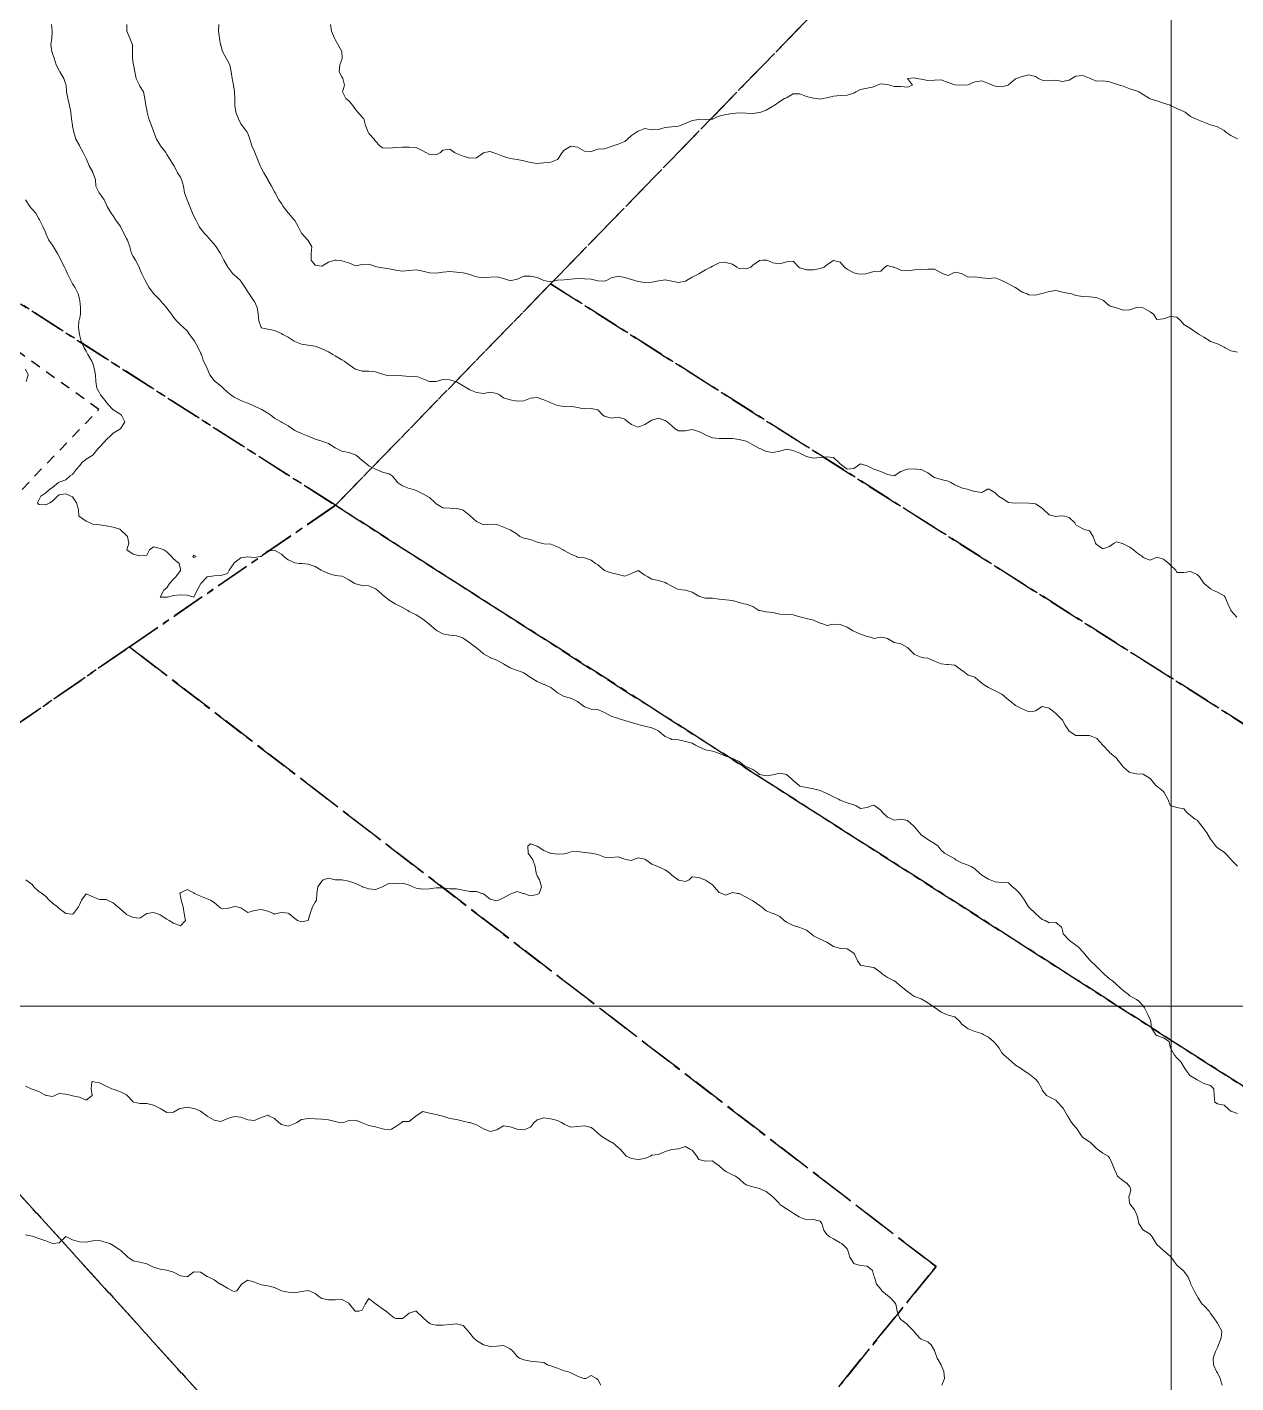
# Model space of a CAD drawing. Header units: centimetres. Extents: x 0 to 642158, y -847 to 649707.
# Drawn here: x 617281.9 to 617371.6, y 620159.4 to 620260.1 of the extents above; entities that cross this region are included whole.
import ezdxf

# ---------------------------------------------------------------- set-up
doc = ezdxf.new("R2010")
doc.units = ezdxf.units.CM
doc.header["$MEASUREMENT"] = 0
doc.linetypes.add('CENTERX2', pattern=[4, 2.5, -0.5, 0.5, -0.5])
doc.linetypes.add('JIS_02_0.7', pattern=[1.35, 0.75, -0.6])
for name, color, linetype, lineweight in [('MEV_grille', 254, 'Continuous', 9), ('WAL_parcellaire agricole', 7, 'JIS_02_0.7', 25), ('WAL_topographie 0.5', 253, 'Continuous', 20)]:
    doc.layers.add(name, color=color, linetype=linetype, lineweight=lineweight)
doc.layers.add('SPW_parcellaire cadastral', color=7, linetype='CENTERX2', lineweight=25, true_color=0xff0542)

# ---------------------------------------------------------------- blocks, each defined once
blk = doc.blocks.new('*U114')
at = {"layer": 'MEV_grille', "transparency": 33554687}
blk.add_lwpolyline([(-1338.46, 0), (1338.46, 0)], dxfattribs=at)
blk = doc.blocks.new('*U115')
at = {"layer": 'MEV_grille', "color": 0, "linetype": 'ByBlock', "lineweight": -2, "transparency": 16777216}
blk.add_blockref('*U114', (0, -2200), dxfattribs=at)
blk = doc.blocks.new('*U112')
at = {"layer": 'MEV_grille', "transparency": 33554687}
blk.add_lwpolyline([(0, 1825.48), (0, -1825.48)], dxfattribs=at)
blk = doc.blocks.new('*U113')
at = {"layer": 'MEV_grille', "color": 0, "linetype": 'ByBlock', "lineweight": -2, "transparency": 16777216}
blk.add_blockref('*U112', (2000, 0), dxfattribs=at)

msp = doc.modelspace()

# ---------------------------------------------------------------- linework, layer by layer
at = {"layer": 'SPW_parcellaire cadastral'}
for points in [[(617304.76, 620224.56), (617248.53, 620260.55), (617257.27, 620270.61), (617271.66, 620287.19), (617299.62, 620319.47), (617303.07, 620323.45), (617342.24, 620320.59), (617370.74, 620292.46), (617354.08, 620275.31), (617320.74, 620241), (617304.76, 620224.56)], [(617388.46, 620212.19), (617383.03, 620201.46), (617320.74, 620241), (617354.08, 620275.31), (617404.11, 620243.08), (617388.46, 620212.19)], [(617304.76, 620224.56), (617289.47, 620214.05), (617267.39, 620198.85), (617250.76, 620221.24), (617221.38, 620199.3), (617131.11, 620131.9), (617115.1, 620149.59), (617106.71, 620158.88), (617234.75, 620260.3), (617248.53, 620260.55), (617304.76, 620224.56)], [(617372.7, 620181.09), (617304.76, 620224.56), (617320.74, 620241), (617383.03, 620201.46), (617372.7, 620181.09)], [(617372.7, 620181.09), (617466.28, 620118.34), (617463.07, 620114.51), (617438.2, 620129.31), (617428.12, 620105.29), (617420.49, 620087.13), (617412.86, 620068.96), (617410.85, 620064.28), (617319.54, 620131.25), (617349.36, 620168.05), (617289.47, 620214.05), (617304.76, 620224.56), (617372.7, 620181.09)], [(617261.76, 620194.98), (617267.39, 620198.85), (617289.47, 620214.05), (617349.36, 620168.05), (617319.54, 620131.25), (617261.76, 620194.98)], [(617240.99, 620180.69), (617261.76, 620194.98), (617319.54, 620131.25), (617410.85, 620064.28), (617405.46, 620051.36), (617398.27, 620035.26), (617388.74, 620023.61), (617377.67, 620010.1), (617359.56, 620020.87), (617342.25, 620031.58), (617319.15, 620043.31), (617299.96, 620051.62), (617282.19, 620057.6), (617266.39, 620061.7), (617248.81, 620064.98), (617232.85, 620066.5), (617220.44, 620066.8), (617209.1, 620065.86), (617194.82, 620061.12), (617189.96, 620066.61), (617276.45, 620146.99), (617240.99, 620180.69)]]:
    msp.add_lwpolyline(points, dxfattribs=at)
at = {"layer": 'WAL_parcellaire agricole'}
msp.add_lwpolyline([(617008.46, 620154.4), (617004.36, 620160.6), (617050.96, 620154.9), (617075.46, 620161.41), (617091.46, 620167.91), (617122.46, 620142.16), (617165.71, 620162.17), (617223.95, 620191.92), (617274.95, 620218.93), (617287.2, 620231.68), (617256.44, 620253.68), (617263.94, 620268.93), (617277.44, 620290.93), (617285.82, 620301.13), (617299.44, 620313.43), (617306.6, 620316.52), (617318.35, 620318.75), (617331.12, 620318.63), (617342.94, 620315.94), (617354.94, 620308.94), (617365.44, 620299.44), (617398.94, 620245.44), (617410.11, 620235.28), (617419.45, 620223.45)], dxfattribs=at)
at = {"layer": 'WAL_topographie 0.5'}
for points in [[(617283.69, 620260.25), (617283.72, 620259.75), (617283.71, 620259.25), (617283.64, 620258.75), (617283.7, 620258.25), (617283.75, 620258.09), (617283.87, 620257.75), (617284.04, 620257.25), (617284.25, 620256.84), (617284.3, 620256.75), (617284.6, 620256.25), (617284.75, 620255.8), (617284.77, 620255.75), (617284.8, 620255.25), (617284.89, 620254.75), (617285.03, 620254.25), (617285.12, 620253.75), (617285.18, 620253.25), (617285.24, 620252.75), (617285.25, 620252.71), (617285.33, 620252.25), (617285.5, 620251.75), (617285.75, 620251.28), (617285.77, 620251.25), (617286.04, 620250.75), (617286.25, 620250.31), (617286.28, 620250.25), (617286.49, 620249.75), (617286.75, 620249.28), (617286.76, 620249.25), (617286.94, 620248.75), (617286.97, 620248.25), (617287.23, 620247.75), (617287.25, 620247.73), (617287.59, 620247.25), (617287.75, 620246.91), (617287.82, 620246.75), (617288.11, 620246.25), (617288.25, 620246.05), (617288.44, 620245.75), (617288.75, 620245.34), (617288.8, 620245.25), (617289.05, 620244.75), (617289.25, 620244.36), (617289.32, 620244.25), (617289.5, 620243.75), (617289.63, 620243.25), (617289.75, 620243.04), (617289.93, 620242.75), (617290.18, 620242.25), (617290.25, 620242.08), (617290.38, 620241.75), (617290.63, 620241.25), (617290.75, 620241.03), (617290.91, 620240.75), (617291.25, 620240.28), (617291.27, 620240.25), (617291.75, 620239.79), (617291.78, 620239.75), (617292.21, 620239.25), (617292.25, 620239.19), (617292.59, 620238.75), (617292.75, 620238.52), (617292.97, 620238.25), (617293.25, 620237.95), (617293.48, 620237.75), (617293.75, 620237.51), (617293.94, 620237.25), (617294.25, 620236.81), (617294.29, 620236.75), (617294.57, 620236.25), (617294.75, 620235.89), (617294.81, 620235.75), (617294.98, 620235.25), (617295.23, 620234.75), (617295.25, 620234.72), (617295.45, 620234.25), (617295.75, 620233.82), (617295.84, 620233.75), (617296.25, 620233.43), (617296.43, 620233.25), (617296.75, 620232.97), (617297.01, 620232.75), (617297.25, 620232.59), (617297.75, 620232.33), (617298, 620232.25), (617298.25, 620232.15), (617298.75, 620231.93), (617299.12, 620231.75), (617299.25, 620231.7), (617299.75, 620231.4), (617299.96, 620231.25), (617300.25, 620231.04), (617300.74, 620230.75), (617300.75, 620230.74), (617301.25, 620230.46), (617301.58, 620230.25), (617301.75, 620230.11), (617302.25, 620229.88), (617302.61, 620229.75), (617302.75, 620229.7), (617303.25, 620229.47), (617303.75, 620229.33), (617303.99, 620229.25), (617304.25, 620229.15), (617304.75, 620228.82), (617304.9, 620228.75), (617305.25, 620228.58), (617305.75, 620228.49), (617306.25, 620228.3), (617306.33, 620228.25), (617306.75, 620227.89), (617306.94, 620227.75), (617307.25, 620227.49), (617307.73, 620227.25), (617307.75, 620227.24), (617308.25, 620227.02), (617308.75, 620226.89), (617308.97, 620226.75), (617309.25, 620226.42), (617309.37, 620226.25), (617309.75, 620226), (617310.25, 620225.82), (617310.47, 620225.75), (617310.75, 620225.66), (617311.25, 620225.41), (617311.58, 620225.25), (617311.75, 620225.13), (617312.17, 620224.75), (617312.25, 620224.66), (617312.75, 620224.38), (617313.25, 620224.36), (617313.75, 620224.32), (617314.11, 620224.25), (617314.25, 620224.21), (617314.75, 620223.8), (617314.79, 620223.75), (617315.25, 620223.37), (617315.47, 620223.25), (617315.75, 620223.1), (617316.25, 620223.15), (617316.75, 620223.13), (617317.25, 620222.93), (617317.75, 620222.75), (617317.75, 620222.75), (617318.25, 620222.41), (617318.45, 620222.25), (617318.75, 620222.13), (617319.25, 620222.03), (617319.75, 620221.83), (617320.06, 620221.75), (617320.25, 620221.7), (617320.75, 620221.68), (617321.25, 620221.48), (617321.67, 620221.25), (617321.75, 620221.21), (617322.25, 620220.93), (617322.67, 620220.75), (617322.75, 620220.71), (617323.25, 620220.66), (617323.75, 620220.48), (617324.08, 620220.25), (617324.25, 620220.13), (617324.72, 620219.75), (617324.75, 620219.73), (617325.25, 620219.56), (617325.75, 620219.43), (617326.25, 620219.31), (617326.75, 620219.5), (617327.25, 620219.71), (617327.75, 620219.37), (617327.95, 620219.25), (617328.25, 620219.08), (617328.75, 620218.98), (617329.25, 620218.82), (617329.38, 620218.75), (617329.75, 620218.57), (617330.25, 620218.31), (617330.75, 620218.25), (617330.75, 620218.25), (617331.25, 620218.11), (617331.75, 620217.81), (617331.96, 620217.75), (617332.25, 620217.68), (617332.75, 620217.67), (617333.25, 620217.6), (617333.75, 620217.55), (617334.25, 620217.49), (617334.75, 620217.34), (617335.12, 620217.25), (617335.25, 620217.21), (617335.75, 620217.05), (617336.21, 620216.75), (617336.25, 620216.74), (617336.75, 620216.66), (617337.25, 620216.61), (617337.75, 620216.49), (617338.25, 620216.46), (617338.75, 620216.44), (617339.25, 620216.29), (617339.38, 620216.25), (617339.75, 620216.16), (617340.25, 620216.04), (617340.75, 620215.82), (617340.95, 620215.75), (617341.25, 620215.63), (617341.75, 620215.73), (617342.25, 620215.71), (617342.75, 620215.51), (617343.18, 620215.25), (617343.25, 620215.21), (617343.75, 620215), (617344.25, 620214.83), (617344.56, 620214.75), (617344.75, 620214.68), (617345.11, 620214.75), (617345.25, 620214.78), (617345.45, 620214.75), (617345.75, 620214.68), (617346.25, 620214.38), (617346.75, 620214.27), (617346.8, 620214.25), (617347.25, 620214), (617347.48, 620213.75), (617347.75, 620213.48), (617348.25, 620213.29), (617348.46, 620213.25), (617348.75, 620213.21), (617349.25, 620212.99), (617349.75, 620212.8), (617350.17, 620212.75), (617350.25, 620212.74), (617350.75, 620212.69), (617351.25, 620212.33), (617351.38, 620212.25), (617351.75, 620211.95), (617352.25, 620211.8), (617352.28, 620211.75), (617352.75, 620211.36), (617352.89, 620211.25), (617353.25, 620211.03), (617353.75, 620210.8), (617353.86, 620210.75), (617354.25, 620210.54), (617354.59, 620210.25), (617354.75, 620210.11), (617355.2, 620209.75), (617355.25, 620209.71), (617355.75, 620209.45), (617356.2, 620209.25), (617356.25, 620209.22), (617356.5, 620209.25), (617356.75, 620209.3), (617357.25, 620209.62), (617357.75, 620209.51), (617358.09, 620209.25), (617358.25, 620209.1), (617358.59, 620208.75), (617358.75, 620208.6), (617358.96, 620208.25), (617359.25, 620207.8), (617359.33, 620207.75), (617359.75, 620207.48), (617360.25, 620207.48), (617360.75, 620207.47), (617361.25, 620207.28), (617361.29, 620207.25), (617361.75, 620206.75), (617361.75, 620206.75), (617362.22, 620206.25), (617362.25, 620206.22), (617362.75, 620205.78), (617362.79, 620205.75), (617363.17, 620205.25), (617363.25, 620205.14), (617363.69, 620204.75), (617363.75, 620204.72), (617364.25, 620204.62), (617364.75, 620204.61), (617365.25, 620204.28), (617365.28, 620204.25), (617365.69, 620203.75), (617365.75, 620203.7), (617366.25, 620203.31), (617366.31, 620203.25), (617366.57, 620202.75), (617366.75, 620202.29), (617366.82, 620202.25), (617367.25, 620202.12), (617367.75, 620202.02), (617367.97, 620201.75), (617368.25, 620201.53), (617368.61, 620201.25), (617368.75, 620201.18), (617369.1, 620200.75), (617369.25, 620200.55), (617369.47, 620200.25), (617369.75, 620199.77), (617369.76, 620199.75), (617370.14, 620199.25), (617370.25, 620199.13), (617370.75, 620198.8), (617370.82, 620198.75), (617371.25, 620198.28), (617371.27, 620198.25), (617371.75, 620197.77)], [(617289.28, 620260.25), (617289.27, 620259.75), (617289.5, 620259.25), (617289.69, 620258.75), (617289.69, 620258.25), (617289.69, 620257.75), (617289.75, 620257.39), (617289.78, 620257.25), (617289.87, 620256.75), (617289.96, 620256.25), (617290.21, 620255.75), (617290.25, 620255.68), (617290.51, 620255.25), (617290.61, 620254.75), (617290.68, 620254.25), (617290.75, 620253.92), (617290.79, 620253.75), (617290.92, 620253.25), (617291.1, 620252.75), (617291.25, 620252.33), (617291.27, 620252.25), (617291.49, 620251.75), (617291.75, 620251.29), (617291.78, 620251.25), (617292.16, 620250.75), (617292.25, 620250.6), (617292.47, 620250.25), (617292.75, 620249.81), (617292.79, 620249.75), (617293.05, 620249.25), (617293.25, 620248.93), (617293.34, 620248.75), (617293.48, 620248.25), (617293.56, 620247.75), (617293.75, 620247.25), (617293.75, 620247.25), (617293.96, 620246.75), (617294.14, 620246.25), (617294.25, 620246.03), (617294.39, 620245.75), (617294.64, 620245.25), (617294.75, 620245.1), (617295.04, 620244.75), (617295.25, 620244.54), (617295.5, 620244.25), (617295.75, 620243.95), (617295.9, 620243.75), (617296.22, 620243.25), (617296.25, 620243.2), (617296.49, 620242.75), (617296.75, 620242.28), (617296.77, 620242.25), (617297.15, 620241.75), (617297.25, 620241.66), (617297.72, 620241.25), (617297.75, 620241.21), (617298.05, 620240.75), (617298.25, 620240.42), (617298.36, 620240.25), (617298.71, 620239.75), (617298.75, 620239.69), (617298.95, 620239.25), (617299.03, 620238.75), (617299.08, 620238.25), (617299.24, 620237.75), (617299.25, 620237.74), (617299.75, 620237.63), (617300.25, 620237.54), (617300.75, 620237.31), (617300.87, 620237.25), (617301.25, 620237.04), (617301.7, 620236.75), (617301.75, 620236.72), (617302.25, 620236.53), (617302.75, 620236.46), (617303.25, 620236.37), (617303.58, 620236.25), (617303.75, 620236.18), (617304.25, 620235.95), (617304.58, 620235.75), (617304.75, 620235.66), (617305.25, 620235.37), (617305.42, 620235.25), (617305.75, 620235.01), (617306.12, 620234.75), (617306.25, 620234.67), (617306.75, 620234.53), (617307.25, 620234.53), (617307.75, 620234.47), (617308.25, 620234.29), (617308.44, 620234.25), (617308.75, 620234.18), (617309.25, 620234.2), (617309.75, 620234.18), (617310.25, 620234.12), (617310.75, 620234.14), (617311.25, 620233.95), (617311.75, 620233.75), (617312.25, 620233.75), (617312.75, 620233.9), (617313.25, 620233.88), (617313.66, 620233.75), (617313.75, 620233.72), (617314.25, 620233.42), (617314.54, 620233.25), (617314.75, 620233.14), (617315.25, 620232.93), (617315.75, 620232.85), (617316.25, 620232.97), (617316.75, 620232.87), (617316.94, 620232.75), (617317.25, 620232.54), (617317.75, 620232.4), (617318.25, 620232.28), (617318.75, 620232.31), (617319.25, 620232.52), (617319.75, 620232.56), (617320.25, 620232.4), (617320.6, 620232.25), (617320.75, 620232.18), (617321.25, 620231.97), (617321.75, 620231.9), (617322.25, 620231.93), (617322.75, 620231.83), (617323.08, 620231.75), (617323.25, 620231.72), (617323.75, 620231.75), (617323.75, 620231.75), (617323.75, 620231.75), (617324.25, 620231.66), (617324.62, 620231.25), (617324.75, 620231.17), (617325.25, 620231.03), (617325.75, 620231.11), (617326.25, 620230.96), (617326.48, 620230.75), (617326.75, 620230.56), (617327.25, 620230.37), (617327.75, 620230.56), (617328.06, 620230.75), (617328.25, 620230.89), (617328.75, 620231.04), (617329.25, 620230.85), (617329.4, 620230.75), (617329.75, 620230.45), (617329.98, 620230.25), (617330.25, 620230.1), (617330.75, 620230.08), (617331.25, 620230.18), (617331.75, 620230.03), (617332.25, 620229.79), (617332.35, 620229.75), (617332.75, 620229.58), (617333.25, 620229.53), (617333.75, 620229.52), (617334.25, 620229.52), (617334.75, 620229.44), (617335.25, 620229.32), (617335.4, 620229.25), (617335.75, 620229.06), (617336.25, 620228.78), (617336.34, 620228.75), (617336.75, 620228.56), (617337.25, 620228.48), (617337.75, 620228.59), (617338.25, 620228.73), (617338.75, 620228.64), (617339.25, 620228.42), (617339.59, 620228.25), (617339.75, 620228.18), (617340.25, 620228.07), (617340.75, 620228.11), (617341.25, 620228.15), (617341.75, 620228.1), (617342.14, 620227.75), (617342.25, 620227.64), (617342.75, 620227.25), (617343.25, 620227.3), (617343.75, 620227.64), (617344.25, 620227.49), (617344.75, 620227.25), (617344.75, 620227.25), (617345.25, 620227.07), (617345.75, 620226.84), (617346.25, 620226.75), (617346.75, 620227.08), (617347.25, 620227.25), (617347.25, 620227.25), (617347.75, 620227.27), (617347.92, 620227.25), (617348.25, 620227.21), (617348.75, 620226.96), (617349.06, 620226.75), (617349.25, 620226.63), (617349.75, 620226.48), (617350.25, 620226.35), (617350.47, 620226.25), (617350.75, 620226.08), (617351.25, 620225.86), (617351.68, 620225.75), (617351.75, 620225.73), (617352.25, 620225.59), (617352.75, 620225.52), (617353.18, 620225.75), (617353.25, 620225.77), (617353.3, 620225.75), (617353.75, 620225.49), (617353.99, 620225.25), (617354.25, 620225.08), (617354.75, 620224.78), (617355, 620224.75), (617355.25, 620224.72), (617355.75, 620224.74), (617356.25, 620224.71), (617356.75, 620224.66), (617357.25, 620224.36), (617357.33, 620224.25), (617357.75, 620223.86), (617358.15, 620223.75), (617358.25, 620223.73), (617358.42, 620223.75), (617358.75, 620223.78), (617358.89, 620223.75), (617359.25, 620223.66), (617359.67, 620223.25), (617359.75, 620223.12), (617360.25, 620222.82), (617360.47, 620222.75), (617360.75, 620222.67), (617361.03, 620222.25), (617361.19, 620221.75), (617361.25, 620221.67), (617361.75, 620221.33), (617362.25, 620221.51), (617362.58, 620221.75), (617362.75, 620221.84), (617363.11, 620221.75), (617363.25, 620221.71), (617363.75, 620221.45), (617364.01, 620221.25), (617364.25, 620221.05), (617364.69, 620220.75), (617364.75, 620220.69), (617365.25, 620220.49), (617365.75, 620220.72), (617366.25, 620220.57), (617366.65, 620220.25), (617366.75, 620220.13), (617367.17, 620219.75), (617367.25, 620219.58), (617367.75, 620219.57), (617368.25, 620219.64), (617368.75, 620219.43), (617368.92, 620219.25), (617369.25, 620218.78), (617369.28, 620218.75), (617369.75, 620218.35), (617369.92, 620218.25), (617370.25, 620218.12), (617370.75, 620217.83), (617370.83, 620217.75), (617371.02, 620217.25), (617371.25, 620216.78), (617371.26, 620216.75), (617371.7, 620216.25)], [(617296.1, 620260.25), (617296.09, 620259.75), (617296.15, 620259.25), (617296.24, 620258.75), (617296.25, 620258.72), (617296.38, 620258.25), (617296.65, 620257.75), (617296.75, 620257.57), (617296.92, 620257.25), (617297.02, 620256.75), (617297.09, 620256.25), (617297.2, 620255.75), (617297.25, 620255.44), (617297.28, 620255.25), (617297.3, 620254.75), (617297.29, 620254.25), (617297.38, 620253.75), (617297.56, 620253.25), (617297.75, 620252.88), (617297.84, 620252.75), (617298.21, 620252.25), (617298.25, 620252.16), (617298.41, 620251.75), (617298.56, 620251.25), (617298.75, 620250.83), (617298.79, 620250.75), (617298.97, 620250.25), (617299.18, 620249.75), (617299.25, 620249.61), (617299.46, 620249.25), (617299.74, 620248.75), (617299.75, 620248.73), (617300.02, 620248.25), (617300.25, 620247.82), (617300.29, 620247.75), (617300.57, 620247.25), (617300.75, 620246.97), (617300.89, 620246.75), (617301.25, 620246.28), (617301.27, 620246.25), (617301.71, 620245.75), (617301.75, 620245.7), (617302, 620245.25), (617302.25, 620244.77), (617302.26, 620244.75), (617302.72, 620244.25), (617302.75, 620244.21), (617303.02, 620243.75), (617302.97, 620243.25), (617302.97, 620242.75), (617303.25, 620242.4), (617303.75, 620242.32), (617304.25, 620242.6), (617304.73, 620242.75), (617304.75, 620242.76), (617304.81, 620242.75), (617305.25, 620242.7), (617305.75, 620242.55), (617306.25, 620242.33), (617306.75, 620242.44), (617307.25, 620242.45), (617307.75, 620242.3), (617307.96, 620242.25), (617308.25, 620242.18), (617308.75, 620242.11), (617309.25, 620242.01), (617309.75, 620241.95), (617310.25, 620241.98), (617310.75, 620242.03), (617311.25, 620241.95), (617311.75, 620241.81), (617312.25, 620241.8), (617312.75, 620241.88), (617313.25, 620241.92), (617313.75, 620241.88), (617314.25, 620241.82), (617314.54, 620241.75), (617314.75, 620241.7), (617315.25, 620241.51), (617315.75, 620241.44), (617316.25, 620241.5), (617316.75, 620241.52), (617317.25, 620241.41), (617317.7, 620241.25), (617317.75, 620241.23), (617317.84, 620241.25), (617318.25, 620241.36), (617318.75, 620241.58), (617319.25, 620241.58), (617319.75, 620241.47), (617320.25, 620241.25), (617320.25, 620241.25), (617320.75, 620241.16), (617321.15, 620241.25), (617321.25, 620241.28), (617321.75, 620241.31), (617322.25, 620241.35), (617322.75, 620241.41), (617323.25, 620241.38), (617323.75, 620241.34), (617324.14, 620241.25), (617324.25, 620241.22), (617324.75, 620241.2), (617324.89, 620241.25), (617325.25, 620241.44), (617325.75, 620241.57), (617326.25, 620241.48), (617326.75, 620241.32), (617326.99, 620241.25), (617327.25, 620241.18), (617327.75, 620241.11), (617328.25, 620241.12), (617328.75, 620241.22), (617328.95, 620241.25), (617329.25, 620241.3), (617329.5, 620241.25), (617329.75, 620241.2), (617330.25, 620241.09), (617330.75, 620241.21), (617330.83, 620241.25), (617331.25, 620241.5), (617331.75, 620241.75), (617331.75, 620241.75), (617332.25, 620242.04), (617332.64, 620242.25), (617332.75, 620242.31), (617333.25, 620242.55), (617333.75, 620242.59), (617334.25, 620242.46), (617334.58, 620242.25), (617334.75, 620242.15), (617335.25, 620242.11), (617335.6, 620242.25), (617335.75, 620242.39), (617336.25, 620242.73), (617336.5, 620242.75), (617336.75, 620242.77), (617336.8, 620242.75), (617337.25, 620242.55), (617337.75, 620242.48), (617338.25, 620242.64), (617338.75, 620242.69), (617339.17, 620242.25), (617339.25, 620242.2), (617339.75, 620242.04), (617340.25, 620242.04), (617340.75, 620242.13), (617341.06, 620242.25), (617341.25, 620242.42), (617341.75, 620242.73), (617342.25, 620242.6), (617342.56, 620242.25), (617342.75, 620242.08), (617343.25, 620241.82), (617343.56, 620241.75), (617343.75, 620241.71), (617344.12, 620241.75), (617344.25, 620241.78), (617344.75, 620241.92), (617345.25, 620241.95), (617345.55, 620242.25), (617345.75, 620242.36), (617346.18, 620242.25), (617346.25, 620242.23), (617346.75, 620242.02), (617347.25, 620241.96), (617347.75, 620242.04), (617348.25, 620242.07), (617348.75, 620242.08), (617349.25, 620242.09), (617349.75, 620241.83), (617349.9, 620241.75), (617350.25, 620241.63), (617350.52, 620241.75), (617350.75, 620241.86), (617351.25, 620241.77), (617351.29, 620241.75), (617351.75, 620241.5), (617352.25, 620241.51), (617352.75, 620241.44), (617353.25, 620241.4), (617353.75, 620241.46), (617354.25, 620241.25), (617354.25, 620241.25), (617354.75, 620241), (617355.19, 620240.75), (617355.25, 620240.72), (617355.75, 620240.38), (617356.13, 620240.25), (617356.25, 620240.18), (617356.75, 620240.16), (617357.12, 620240.25), (617357.25, 620240.29), (617357.75, 620240.44), (617358.25, 620240.51), (617358.75, 620240.39), (617359.25, 620240.29), (617359.44, 620240.25), (617359.75, 620240.13), (617360.25, 620240.07), (617360.75, 620240.03), (617361.25, 620239.99), (617361.75, 620239.79), (617361.82, 620239.75), (617362.25, 620239.38), (617362.66, 620239.25), (617362.75, 620239.22), (617363.25, 620239.05), (617363.75, 620239.08), (617364.25, 620239.25), (617364.25, 620239.25), (617364.25, 620239.25), (617364.75, 620239.21), (617365.25, 620238.92), (617365.5, 620238.75), (617365.75, 620238.36), (617366.25, 620238.4), (617366.75, 620238.58), (617367.25, 620238.54), (617367.53, 620238.25), (617367.75, 620237.98), (617368.14, 620237.75), (617368.25, 620237.68), (617368.75, 620237.33), (617368.9, 620237.25), (617369.25, 620237.05), (617369.72, 620236.75), (617369.75, 620236.73), (617370.25, 620236.55), (617370.75, 620236.31), (617370.82, 620236.25), (617371.25, 620236.04), (617371.75, 620235.93)], [(617304.4, 620260.25), (617304.48, 620259.75), (617304.69, 620259.25), (617304.75, 620259.14), (617304.97, 620258.75), (617305.25, 620258.25), (617305.25, 620258.25), (617305.27, 620257.75), (617305.25, 620257.66), (617305.09, 620257.25), (617305.04, 620256.75), (617305.25, 620256.38), (617305.32, 620256.25), (617305.43, 620255.75), (617305.29, 620255.25), (617305.54, 620254.75), (617305.75, 620254.59), (617306.06, 620254.25), (617306.25, 620253.95), (617306.43, 620253.75), (617306.75, 620253.38), (617306.87, 620253.25), (617306.99, 620252.75), (617307.19, 620252.25), (617307.25, 620252.17), (617307.64, 620251.75), (617307.75, 620251.59), (617308.06, 620251.25), (617308.25, 620251.1), (617308.75, 620251.07), (617309.25, 620251.12), (617309.75, 620251.14), (617310.25, 620251.16), (617310.75, 620251.13), (617311.25, 620250.87), (617311.47, 620250.75), (617311.75, 620250.61), (617312.25, 620250.57), (617312.57, 620250.75), (617312.75, 620250.92), (617313.25, 620251), (617313.61, 620250.75), (617313.75, 620250.69), (617314.25, 620250.49), (617314.75, 620250.34), (617315.25, 620250.36), (617315.75, 620250.73), (617315.83, 620250.75), (617316.25, 620250.83), (617316.44, 620250.75), (617316.75, 620250.65), (617317.25, 620250.45), (617317.75, 620250.31), (617318.08, 620250.25), (617318.25, 620250.22), (617318.75, 620250.13), (617319.25, 620250.02), (617319.75, 620249.94), (617320.25, 620249.98), (617320.75, 620250.04), (617321.25, 620250.22), (617321.28, 620250.25), (617321.6, 620250.75), (617321.75, 620250.93), (617322.25, 620251.22), (617322.75, 620251.16), (617323.25, 620250.85), (617323.75, 620250.83), (617324.25, 620251), (617324.75, 620251.03), (617325.25, 620251.19), (617325.37, 620251.25), (617325.75, 620251.38), (617326.25, 620251.58), (617326.45, 620251.75), (617326.75, 620252.02), (617327.12, 620252.25), (617327.25, 620252.34), (617327.75, 620252.53), (617328.25, 620252.44), (617328.75, 620252.46), (617329.25, 620252.61), (617329.75, 620252.65), (617330.25, 620252.71), (617330.36, 620252.75), (617330.75, 620252.9), (617331.25, 620253.12), (617331.75, 620253.19), (617332.25, 620253.18), (617332.75, 620253.23), (617332.79, 620253.25), (617333.25, 620253.46), (617333.75, 620253.58), (617334.25, 620253.64), (617334.75, 620253.7), (617335.25, 620253.67), (617335.75, 620253.64), (617336.25, 620253.73), (617336.35, 620253.75), (617336.75, 620253.89), (617337.25, 620254.19), (617337.33, 620254.25), (617337.75, 620254.54), (617338.12, 620254.75), (617338.25, 620254.82), (617338.75, 620255.11), (617339.25, 620255.1), (617339.75, 620254.91), (617340.25, 620254.78), (617340.5, 620254.75), (617340.75, 620254.72), (617340.94, 620254.75), (617341.25, 620254.82), (617341.75, 620254.93), (617342.25, 620254.99), (617342.75, 620255.02), (617343.25, 620255.16), (617343.4, 620255.25), (617343.75, 620255.44), (617344.25, 620255.53), (617344.75, 620255.63), (617344.99, 620255.75), (617345.25, 620255.84), (617345.75, 620255.81), (617345.93, 620255.75), (617346.25, 620255.65), (617346.75, 620255.64), (617347.25, 620255.6), (617347.61, 620255.75), (617347.25, 620256.25), (617347.25, 620256.25), (617347.25, 620256.25), (617347.75, 620256.29), (617347.92, 620256.25), (617348.25, 620256.19), (617348.75, 620256.09), (617349.25, 620256.13), (617349.75, 620256.14), (617350.25, 620255.94), (617350.75, 620255.78), (617351.25, 620255.75), (617351.75, 620255.77), (617352.25, 620255.99), (617352.75, 620256.07), (617353.25, 620255.88), (617353.55, 620255.75), (617353.75, 620255.68), (617354.25, 620255.62), (617354.69, 620255.75), (617354.75, 620255.78), (617355.25, 620256.21), (617355.34, 620256.25), (617355.75, 620256.39), (617356.25, 620256.52), (617356.75, 620256.4), (617356.98, 620256.25), (617357.25, 620256.12), (617357.75, 620256.08), (617358.25, 620256.11), (617358.75, 620256.03), (617359.25, 620256.13), (617359.44, 620256.25), (617359.75, 620256.43), (617360.25, 620256.46), (617360.75, 620256.28), (617360.84, 620256.25), (617361.25, 620256.05), (617361.75, 620256.08), (617362.25, 620256), (617362.75, 620255.82), (617362.98, 620255.75), (617363.25, 620255.67), (617363.75, 620255.47), (617364.25, 620255.32), (617364.43, 620255.25), (617364.75, 620255.07), (617365.21, 620254.75), (617365.25, 620254.73), (617365.75, 620254.58), (617366.25, 620254.42), (617366.75, 620254.26), (617366.77, 620254.25), (617367.25, 620254.03), (617367.75, 620253.8), (617367.85, 620253.75), (617368.25, 620253.42), (617368.63, 620253.25), (617368.75, 620253.21), (617369.25, 620253.01), (617369.75, 620252.8), (617369.93, 620252.75), (617370.25, 620252.65), (617370.75, 620252.38), (617370.87, 620252.25), (617371.25, 620252.01), (617371.75, 620251.76)], [(617281.76, 620247.25), (617282.08, 620246.75), (617282.25, 620246.55), (617282.51, 620246.25), (617282.75, 620245.82), (617282.78, 620245.75), (617283.03, 620245.25), (617283.25, 620244.79), (617283.27, 620244.75), (617283.49, 620244.25), (617283.75, 620243.88), (617283.84, 620243.75), (617284.14, 620243.25), (617284.25, 620243.04), (617284.38, 620242.75), (617284.66, 620242.25), (617284.75, 620242.04), (617284.88, 620241.75), (617285.12, 620241.25), (617285.25, 620241), (617285.41, 620240.75), (617285.66, 620240.25), (617285.75, 620239.88), (617285.78, 620239.75), (617285.84, 620239.25), (617285.84, 620238.75), (617285.75, 620238.36), (617285.71, 620238.25), (617285.68, 620237.75), (617285.75, 620237.25), (617285.75, 620237.25), (617285.89, 620236.75), (617286.1, 620236.25), (617286.25, 620236), (617286.38, 620235.75), (617286.67, 620235.25), (617286.75, 620235.09), (617286.86, 620234.75), (617286.94, 620234.25), (617286.98, 620233.75), (617287.05, 620233.25), (617287.25, 620232.91), (617287.32, 620232.75), (617287.73, 620232.25), (617287.75, 620232.23), (617288.17, 620231.75), (617288.25, 620231.66), (617288.75, 620231.36), (617288.88, 620231.25), (617289.14, 620230.75), (617288.81, 620230.25), (617288.75, 620230.21), (617288.25, 620229.91), (617288.09, 620229.75), (617287.75, 620229.41), (617287.59, 620229.25), (617287.25, 620228.87), (617287.13, 620228.75), (617286.75, 620228.28), (617286.71, 620228.25), (617286.25, 620227.98), (617285.97, 620227.75), (617285.75, 620227.48), (617285.55, 620227.25), (617285.25, 620226.85), (617285.08, 620226.75), (617284.75, 620226.45), (617284.25, 620226.28), (617284.2, 620226.25), (617283.75, 620225.89), (617283.57, 620225.75), (617283.25, 620225.49), (617282.88, 620225.25), (617282.75, 620224.94), (617282.64, 620224.75), (617282.75, 620224.63), (617283.25, 620224.6), (617283.57, 620224.75), (617283.75, 620224.86), (617284.14, 620225.25), (617284.25, 620225.35), (617284.75, 620225.41), (617285.12, 620225.25), (617285.25, 620225.19), (617285.55, 620224.75), (617285.68, 620224.25), (617285.72, 620223.75), (617285.75, 620223.72), (617286.25, 620223.38), (617286.56, 620223.25), (617286.75, 620223.17), (617287.25, 620223.1), (617287.75, 620223.03), (617288.25, 620222.93), (617288.75, 620222.79), (617288.81, 620222.75), (617289.25, 620222.33), (617289.33, 620222.25), (617289.42, 620221.75), (617289.28, 620221.25), (617289.75, 620220.94), (617290.25, 620220.81), (617290.75, 620220.85), (617290.95, 620221.25), (617291.25, 620221.49), (617291.75, 620221.36), (617292.03, 620221.25), (617292.25, 620221.1), (617292.6, 620220.75), (617292.75, 620220.6), (617293.15, 620220.25), (617293.25, 620219.83), (617293.26, 620219.75), (617293.25, 620219.73), (617292.92, 620219.25), (617292.75, 620219.09), (617292.45, 620218.75), (617292.25, 620218.44), (617292.02, 620218.25), (617291.75, 620217.75), (617292.25, 620217.74), (617292.3, 620217.75), (617292.75, 620217.87), (617293.25, 620217.91), (617293.75, 620217.9), (617294.25, 620217.75), (617294.49, 620218.25), (617294.75, 620218.71), (617294.76, 620218.75), (617295.25, 620219.25), (617295.25, 620219.25), (617295.75, 620219.33), (617296.25, 620219.35), (617296.75, 620219.51), (617296.88, 620219.75), (617297.22, 620220.25), (617297.25, 620220.28), (617297.75, 620220.66), (617298.25, 620220.73), (617298.75, 620220.68), (617299.18, 620220.75), (617299.25, 620220.77), (617299.75, 620221.17), (617300.25, 620221.23), (617300.75, 620220.93), (617300.94, 620220.75), (617301.25, 620220.51), (617301.75, 620220.29), (617302.08, 620220.25), (617302.25, 620220.24), (617302.75, 620220.18), (617303.25, 620220.02), (617303.71, 620219.75), (617303.75, 620219.73), (617304.25, 620219.49), (617304.75, 620219.36), (617305.25, 620219.29), (617305.36, 620219.25), (617305.75, 620219.04), (617306.2, 620218.75), (617306.25, 620218.72), (617306.75, 620218.62), (617307.25, 620218.58), (617307.75, 620218.37), (617307.9, 620218.25), (617308.25, 620217.92), (617308.47, 620217.75), (617308.75, 620217.53), (617309.2, 620217.25), (617309.25, 620217.22), (617309.75, 620216.97), (617310.14, 620216.75), (617310.25, 620216.69), (617310.75, 620216.43), (617311.04, 620216.25), (617311.25, 620216.12), (617311.7, 620215.75), (617311.75, 620215.71), (617312.25, 620215.29), (617312.31, 620215.25), (617312.75, 620215.01), (617313.25, 620214.92), (617313.75, 620214.87), (617314.14, 620214.75), (617314.25, 620214.71), (617314.75, 620214.35), (617314.88, 620214.25), (617315.25, 620213.98), (617315.52, 620213.75), (617315.75, 620213.53), (617316.25, 620213.26), (617316.28, 620213.25), (617316.75, 620213.07), (617317.25, 620212.8), (617317.33, 620212.75), (617317.75, 620212.49), (617318.25, 620212.31), (617318.42, 620212.25), (617318.75, 620212.13), (617319.25, 620211.79), (617319.31, 620211.75), (617319.75, 620211.47), (617320.25, 620211.27), (617320.29, 620211.25), (617320.75, 620211.04), (617321.13, 620210.75), (617321.25, 620210.65), (617321.75, 620210.36), (617322.21, 620210.25), (617322.25, 620210.24), (617322.75, 620209.99), (617323.06, 620209.75), (617323.25, 620209.61), (617323.75, 620209.43), (617324.25, 620209.4), (617324.57, 620209.25), (617324.75, 620209.18), (617325.25, 620208.92), (617325.7, 620208.75), (617325.75, 620208.73), (617326.25, 620208.58), (617326.75, 620208.45), (617327.25, 620208.3), (617327.42, 620208.25), (617327.75, 620208.16), (617328.25, 620208.05), (617328.75, 620207.81), (617328.83, 620207.75), (617329.25, 620207.41), (617329.62, 620207.25), (617329.75, 620207.17), (617330.25, 620207.16), (617330.75, 620207.03), (617331.25, 620206.9), (617331.51, 620206.75), (617331.75, 620206.62), (617332.25, 620206.42), (617332.75, 620206.3), (617332.93, 620206.25), (617333.25, 620206.13), (617333.75, 620205.94), (617334.25, 620205.77), (617334.31, 620205.75), (617334.75, 620205.55), (617335.12, 620205.25), (617335.25, 620205.18), (617335.75, 620204.95), (617336.06, 620204.75), (617336.25, 620204.58), (617336.75, 620204.47), (617337.25, 620204.56), (617337.75, 620204.67), (617338.25, 620204.58), (617338.62, 620204.25), (617338.75, 620204.12), (617339.19, 620203.75), (617339.25, 620203.72), (617339.75, 620203.62), (617340.25, 620203.52), (617340.75, 620203.38), (617341.08, 620203.25), (617341.25, 620203.17), (617341.75, 620202.93), (617342.11, 620202.75), (617342.25, 620202.68), (617342.75, 620202.48), (617343.25, 620202.33), (617343.42, 620202.25), (617343.75, 620202.06), (617344.25, 620202.14), (617344.54, 620202.25), (617344.75, 620202.29), (617344.81, 620202.25), (617345.25, 620201.93), (617345.39, 620201.75), (617345.75, 620201.42), (617346.11, 620201.25), (617346.25, 620201.18), (617346.75, 620201.25), (617346.75, 620201.25), (617346.75, 620201.25), (617347.25, 620201.17), (617347.71, 620200.75), (617347.75, 620200.69), (617348.12, 620200.25), (617348.25, 620200.11), (617348.75, 620199.75), (617348.75, 620199.75), (617349.25, 620199.46), (617349.51, 620199.25), (617349.75, 620198.95), (617349.99, 620198.75), (617350.25, 620198.6), (617350.75, 620198.31), (617350.83, 620198.25), (617351.25, 620198.02), (617351.75, 620197.85), (617351.97, 620197.75), (617352.25, 620197.58), (617352.58, 620197.25), (617352.75, 620197.1), (617353.25, 620196.81), (617353.38, 620196.75), (617353.75, 620196.62), (617354.25, 620196.57), (617354.75, 620196.54), (617355.04, 620196.25), (617355.25, 620196.07), (617355.57, 620195.75), (617355.75, 620195.49), (617355.92, 620195.25), (617356.23, 620194.75), (617356.25, 620194.73), (617356.75, 620194.25), (617356.75, 620194.25), (617357.25, 620193.82), (617357.46, 620193.75), (617357.75, 620193.57), (617358.25, 620193.59), (617358.67, 620193.25), (617358.75, 620193.04), (617358.81, 620192.75), (617359.25, 620192.27), (617359.27, 620192.25), (617359.75, 620191.91), (617359.95, 620191.75), (617360.25, 620191.42), (617360.41, 620191.25), (617360.75, 620190.83), (617360.84, 620190.75), (617361.25, 620190.35), (617361.35, 620190.25), (617361.75, 620189.85), (617361.84, 620189.75), (617362.25, 620189.41), (617362.46, 620189.25), (617362.75, 620188.99), (617363.02, 620188.75), (617363.25, 620188.55), (617363.64, 620188.25), (617363.75, 620188.15), (617364.25, 620187.88), (617364.42, 620187.75), (617364.75, 620187.4), (617364.84, 620187.25), (617365.09, 620186.75), (617365.25, 620186.38), (617365.31, 620186.25), (617365.37, 620185.75), (617365.68, 620185.25), (617365.75, 620185.19), (617366.25, 620185.04), (617366.68, 620184.75), (617366.75, 620184.35), (617366.77, 620184.25), (617367.06, 620183.75), (617367.25, 620183.54), (617367.53, 620183.25), (617367.75, 620182.88), (617367.84, 620182.75), (617368.18, 620182.25), (617368.25, 620182.2), (617368.75, 620181.9), (617369.08, 620181.75), (617369.25, 620181.64), (617369.75, 620181.49), (617369.99, 620181.25), (617370, 620180.75), (617370.07, 620180.25), (617370.25, 620180.13), (617370.75, 620180.02), (617371.06, 620179.75), (617371.25, 620179.58), (617371.75, 620179.42)], [(617281.75, 620234.68), (617281.94, 620234.25), (617281.81, 620233.75)], [(617294.42, 620220.75), (617294.25, 620220.68), (617294.17, 620220.75), (617294.25, 620220.86), (617294.42, 620220.75)], [(617281.77, 620196.75), (617282.25, 620196.4), (617282.37, 620196.25), (617282.75, 620195.89), (617282.99, 620195.75), (617283.25, 620195.53), (617283.5, 620195.25), (617283.75, 620195.02), (617284.12, 620194.75), (617284.25, 620194.64), (617284.75, 620194.25), (617284.75, 620194.25), (617285.25, 620194.22), (617285.32, 620194.25), (617285.68, 620194.75), (617285.75, 620194.89), (617285.9, 620195.25), (617286.25, 620195.71), (617286.75, 620195.5), (617287.25, 620195.31), (617287.75, 620195.29), (617287.83, 620195.25), (617288.25, 620195.04), (617288.62, 620194.75), (617288.75, 620194.64), (617289.17, 620194.25), (617289.25, 620194.19), (617289.75, 620193.97), (617290.25, 620193.92), (617290.75, 620194.25), (617290.75, 620194.25), (617291.25, 620194.34), (617291.48, 620194.25), (617291.75, 620194.16), (617292.25, 620193.85), (617292.41, 620193.75), (617292.75, 620193.53), (617293.25, 620193.34), (617293.62, 620193.75), (617293.54, 620194.25), (617293.45, 620194.75), (617293.32, 620195.25), (617293.25, 620195.55), (617293.2, 620195.75), (617293.25, 620195.8), (617293.75, 620196.05), (617294.25, 620195.8), (617294.3, 620195.75), (617294.75, 620195.54), (617295.25, 620195.35), (617295.49, 620195.25), (617295.75, 620195.08), (617296.14, 620194.75), (617296.25, 620194.65), (617296.75, 620194.62), (617297.17, 620194.75), (617297.25, 620194.78), (617297.45, 620194.75), (617297.75, 620194.68), (617298.25, 620194.33), (617298.75, 620194.49), (617299.25, 620194.56), (617299.75, 620194.44), (617300.16, 620194.25), (617300.25, 620194.21), (617300.39, 620194.25), (617300.75, 620194.33), (617301.25, 620194.29), (617301.31, 620194.25), (617301.75, 620193.88), (617301.96, 620193.75), (617302.25, 620193.63), (617302.75, 620193.75), (617302.75, 620193.75), (617302.88, 620194.25), (617303.06, 620194.75), (617303.25, 620195.11), (617303.36, 620195.25), (617303.38, 620195.75), (617303.47, 620196.25), (617303.75, 620196.67), (617303.86, 620196.75), (617304.25, 620196.89), (617304.75, 620196.77), (617305.25, 620196.75), (617305.25, 620196.75), (617305.75, 620196.65), (617306.25, 620196.49), (617306.75, 620196.26), (617306.78, 620196.25), (617307.25, 620196.09), (617307.75, 620196.04), (617308.25, 620196.25), (617308.25, 620196.25), (617308.75, 620196.5), (617309.25, 620196.46), (617309.75, 620196.5), (617310.25, 620196.36), (617310.5, 620196.25), (617310.75, 620196.13), (617311.25, 620196.06), (617311.75, 620196.09), (617312.25, 620196.16), (617312.75, 620196.16), (617313.25, 620196.08), (617313.75, 620196.08), (617314.25, 620195.99), (617314.75, 620195.89), (617315.25, 620195.89), (617315.64, 620195.75), (617315.75, 620195.71), (617316.25, 620195.32), (617316.54, 620195.25), (617316.75, 620195.21), (617316.88, 620195.25), (617317.25, 620195.41), (617317.75, 620195.7), (617317.87, 620195.75), (617318.25, 620195.9), (617318.7, 620195.75), (617318.75, 620195.74), (617319.25, 620195.57), (617319.75, 620195.67), (617319.89, 620195.75), (617320.07, 620196.25), (617319.92, 620196.75), (617319.75, 620197.05), (617319.68, 620197.25), (617319.6, 620197.75), (617319.42, 620198.25), (617319.25, 620198.49), (617319.08, 620198.75), (617319.06, 620199.25), (617319.25, 620199.43), (617319.75, 620199.25), (617319.75, 620199.25), (617320.25, 620198.94), (617320.7, 620198.75), (617320.75, 620198.73), (617321.25, 620198.66), (617321.75, 620198.69), (617322, 620198.75), (617322.25, 620198.83), (617322.75, 620198.85), (617323.25, 620198.78), (617323.75, 620198.75), (617323.75, 620198.75), (617324.25, 620198.65), (617324.75, 620198.44), (617325.25, 620198.41), (617325.75, 620198.46), (617326.25, 620198.3), (617326.45, 620198.25), (617326.75, 620198.19), (617326.85, 620198.25), (617327.25, 620198.38), (617327.75, 620198.29), (617327.81, 620198.25), (617328.25, 620197.93), (617328.71, 620197.75), (617328.75, 620197.73), (617329.25, 620197.51), (617329.59, 620197.25), (617329.75, 620197.11), (617330.22, 620196.75), (617330.25, 620196.73), (617330.75, 620196.64), (617331.04, 620196.75), (617331.25, 620196.98), (617331.75, 620196.94), (617332.19, 620196.75), (617332.25, 620196.73), (617332.75, 620196.39), (617332.88, 620196.25), (617333.25, 620195.83), (617333.45, 620195.75), (617333.75, 620195.63), (617334.05, 620195.75), (617334.25, 620195.81), (617334.65, 620195.75), (617334.75, 620195.74), (617335.25, 620195.47), (617335.67, 620195.25), (617335.75, 620195.21), (617336.25, 620194.86), (617336.39, 620194.75), (617336.75, 620194.45), (617337.25, 620194.27), (617337.29, 620194.25), (617337.75, 620194.03), (617338.08, 620193.75), (617338.25, 620193.61), (617338.75, 620193.37), (617339.17, 620193.25), (617339.25, 620193.23), (617339.75, 620193.03), (617340.1, 620192.75), (617340.25, 620192.59), (617340.75, 620192.36), (617340.97, 620192.25), (617341.25, 620192.14), (617341.75, 620191.8), (617341.94, 620191.75), (617342.25, 620191.66), (617342.75, 620191.64), (617343.25, 620191.32), (617343.31, 620191.25), (617343.53, 620190.75), (617343.75, 620190.42), (617344.25, 620190.32), (617344.75, 620190.25), (617344.75, 620190.25), (617345.25, 620189.87), (617345.39, 620189.75), (617345.75, 620189.52), (617346.25, 620189.27), (617346.28, 620189.25), (617346.75, 620188.87), (617346.9, 620188.75), (617347.25, 620188.47), (617347.54, 620188.25), (617347.75, 620188.09), (617348.25, 620187.92), (617348.55, 620187.75), (617348.75, 620187.62), (617349.25, 620187.27), (617349.29, 620187.25), (617349.75, 620186.93), (617350.14, 620186.75), (617350.25, 620186.72), (617350.75, 620186.59), (617351.12, 620186.25), (617351.25, 620186.07), (617351.67, 620185.75), (617351.75, 620185.7), (617352.25, 620185.51), (617352.75, 620185.35), (617352.91, 620185.25), (617353.25, 620185.08), (617353.63, 620184.75), (617353.75, 620184.63), (617354.04, 620184.25), (617354.25, 620183.92), (617354.42, 620183.75), (617354.75, 620183.46), (617354.99, 620183.25), (617355.25, 620183), (617355.68, 620182.75), (617355.75, 620182.69), (617356.25, 620182.35), (617356.38, 620182.25), (617356.75, 620181.97), (617356.94, 620181.75), (617357.21, 620181.25), (617357.25, 620181.15), (617357.56, 620180.75), (617357.75, 620180.66), (617358.25, 620180.4), (617358.39, 620180.25), (617358.75, 620179.86), (617358.83, 620179.75), (617359.13, 620179.25), (617359.25, 620179.03), (617359.43, 620178.75), (617359.75, 620178.37), (617359.84, 620178.25), (617360.17, 620177.75), (617360.25, 620177.63), (617360.75, 620177.31), (617360.83, 620177.25), (617361.25, 620176.84), (617361.38, 620176.75), (617361.75, 620176.46), (617362.13, 620176.25), (617362.25, 620176.11), (617362.41, 620175.75), (617362.61, 620175.25), (617362.75, 620174.93), (617362.83, 620174.75), (617363.25, 620174.41), (617363.53, 620174.25), (617363.75, 620173.96), (617363.83, 620173.75), (617363.75, 620173.42), (617363.68, 620173.25), (617363.72, 620172.75), (617363.75, 620172.71), (617364.1, 620172.25), (617364.25, 620171.94), (617364.32, 620171.75), (617364.41, 620171.25), (617364.75, 620170.76), (617364.77, 620170.75), (617365.25, 620170.45), (617365.42, 620170.25), (617365.7, 620169.75), (617365.75, 620169.69), (617366.25, 620169.25), (617366.25, 620169.25), (617366.75, 620168.83), (617366.81, 620168.75), (617367.16, 620168.25), (617367.25, 620168.15), (617367.7, 620167.75), (617367.75, 620167.7), (617368.09, 620167.25), (617368.25, 620166.84), (617368.29, 620166.75), (617368.52, 620166.25), (617368.75, 620165.86), (617368.81, 620165.75), (617369.13, 620165.25), (617369.25, 620165.15), (617369.63, 620164.75), (617369.75, 620164.57), (617369.99, 620164.25), (617370.25, 620163.84), (617370.32, 620163.75), (617370.58, 620163.25), (617370.54, 620162.75), (617370.33, 620162.25), (617370.25, 620162.04), (617370.12, 620161.75), (617369.93, 620161.25), (617369.97, 620160.75), (617370.18, 620160.25), (617370.25, 620160.15), (617370.45, 620159.75), (617370.61, 620159.25)], [(617281.75, 620181.44), (617282.18, 620181.25), (617282.25, 620181.22), (617282.75, 620181.05), (617283.25, 620180.76), (617283.32, 620180.75), (617283.75, 620180.68), (617283.94, 620180.75), (617284.25, 620180.9), (617284.75, 620180.85), (617285.17, 620180.75), (617285.25, 620180.73), (617285.75, 620180.63), (617286.25, 620180.4), (617286.7, 620180.75), (617286.62, 620181.25), (617286.68, 620181.75), (617286.75, 620181.78), (617286.92, 620181.75), (617287.25, 620181.68), (617287.75, 620181.45), (617288.17, 620181.25), (617288.25, 620181.21), (617288.75, 620181.04), (617289.25, 620180.79), (617289.3, 620180.75), (617289.75, 620180.27), (617289.79, 620180.25), (617290.25, 620180.15), (617290.75, 620180.16), (617291.25, 620180.04), (617291.75, 620179.78), (617291.81, 620179.75), (617292.25, 620179.49), (617292.75, 620179.52), (617293.16, 620179.75), (617293.25, 620179.79), (617293.75, 620179.88), (617294.25, 620179.78), (617294.34, 620179.75), (617294.75, 620179.59), (617295.22, 620179.25), (617295.25, 620179.22), (617295.75, 620178.91), (617296.25, 620178.82), (617296.75, 620179.04), (617297.25, 620179.2), (617297.75, 620179.15), (617298.25, 620178.94), (617298.75, 620178.9), (617299.25, 620179.12), (617299.62, 620179.25), (617299.75, 620179.3), (617299.83, 620179.25), (617300.25, 620179.03), (617300.56, 620178.75), (617300.75, 620178.6), (617301.25, 620178.46), (617301.75, 620178.68), (617301.9, 620178.75), (617302.25, 620178.97), (617302.75, 620179.05), (617303.25, 620179.01), (617303.75, 620178.99), (617304.25, 620178.95), (617304.75, 620178.81), (617305.05, 620178.75), (617305.25, 620178.71), (617305.39, 620178.75), (617305.75, 620178.88), (617306.25, 620178.92), (617306.7, 620178.75), (617306.75, 620178.73), (617307.25, 620178.52), (617307.75, 620178.42), (617308.25, 620178.27), (617308.38, 620178.25), (617308.75, 620178.21), (617308.94, 620178.25), (617309.25, 620178.44), (617309.69, 620178.75), (617309.75, 620178.83), (617310.25, 620178.82), (617310.75, 620179.25), (617310.75, 620179.25), (617311.25, 620179.57), (617311.75, 620179.43), (617312.25, 620179.34), (617312.62, 620179.25), (617312.75, 620179.21), (617313.25, 620179.05), (617313.75, 620178.96), (617314.25, 620178.84), (617314.67, 620178.75), (617314.75, 620178.74), (617315.25, 620178.58), (617315.75, 620178.28), (617315.83, 620178.25), (617316.25, 620178.08), (617316.75, 620178.21), (617316.83, 620178.25), (617317.25, 620178.5), (617317.75, 620178.43), (617318.25, 620178.25), (617318.25, 620178.25), (617318.75, 620178.21), (617318.88, 620178.25), (617319.25, 620178.39), (617319.52, 620178.75), (617319.75, 620178.93), (617320.25, 620179.09), (617320.75, 620179.01), (617321.25, 620178.88), (617321.55, 620178.75), (617321.75, 620178.61), (617322.25, 620178.39), (617322.75, 620178.44), (617323.25, 620178.5), (617323.75, 620178.37), (617323.93, 620178.25), (617324.25, 620177.96), (617324.48, 620177.75), (617324.75, 620177.57), (617325.25, 620177.29), (617325.33, 620177.25), (617325.75, 620176.9), (617325.92, 620176.75), (617326.25, 620176.36), (617326.35, 620176.25), (617326.75, 620176.07), (617327.25, 620175.99), (617327.75, 620176.07), (617328.17, 620176.25), (617328.25, 620176.32), (617328.75, 620176.38), (617329.25, 620176.6), (617329.75, 620176.75), (617329.75, 620176.75), (617330.25, 620176.78), (617330.75, 620176.97), (617331.12, 620176.75), (617331.25, 620176.68), (617331.59, 620176.25), (617331.75, 620176), (617332.25, 620175.87), (617332.75, 620175.9), (617332.94, 620175.75), (617333.25, 620175.52), (617333.55, 620175.25), (617333.75, 620175.1), (617334.25, 620174.87), (617334.47, 620174.75), (617334.75, 620174.55), (617335.1, 620174.25), (617335.25, 620174.12), (617335.75, 620173.98), (617336.25, 620173.84), (617336.45, 620173.75), (617336.75, 620173.62), (617337.22, 620173.25), (617337.25, 620173.23), (617337.71, 620172.75), (617337.75, 620172.66), (617338.25, 620172.33), (617338.38, 620172.25), (617338.75, 620172.01), (617339.2, 620171.75), (617339.25, 620171.71), (617339.75, 620171.52), (617340.25, 620171.55), (617340.75, 620171.41), (617340.88, 620171.25), (617341.04, 620170.75), (617341.25, 620170.43), (617341.47, 620170.25), (617341.75, 620170.11), (617342.25, 620169.8), (617342.36, 620169.75), (617342.75, 620169.36), (617342.82, 620169.25), (617342.96, 620168.75), (617343.25, 620168.27), (617343.31, 620168.25), (617343.75, 620168.12), (617344.25, 620168.09), (617344.64, 620167.75), (617344.75, 620167.37), (617344.79, 620167.25), (617344.93, 620166.75), (617345.25, 620166.38), (617345.33, 620166.25), (617345.75, 620165.89), (617345.96, 620165.75), (617346.25, 620165.44), (617346.37, 620165.25), (617346.48, 620164.75), (617346.64, 620164.25), (617346.75, 620164.12), (617347.23, 620163.75), (617347.25, 620163.73), (617347.71, 620163.25), (617347.75, 620163.17), (617348.14, 620162.75), (617348.25, 620162.67), (617348.75, 620162.47), (617349, 620162.25), (617349.25, 620161.81), (617349.27, 620161.75), (617349.44, 620161.25), (617349.74, 620160.75), (617349.75, 620160.72), (617349.95, 620160.25), (617350, 620159.75), (617349.79, 620159.25)], [(617281.75, 620170.4), (617282.25, 620170.3), (617282.39, 620170.25), (617282.75, 620170.14), (617283.25, 620169.96), (617283.75, 620169.75), (617284.25, 620169.81), (617284.72, 620170.25), (617284.75, 620170.27), (617284.79, 620170.25), (617285.25, 620170.03), (617285.75, 620169.88), (617286.25, 620169.86), (617286.75, 620169.97), (617287.25, 620169.98), (617287.75, 620169.84), (617288.01, 620169.75), (617288.25, 620169.62), (617288.75, 620169.3), (617288.83, 620169.25), (617289.25, 620168.84), (617289.35, 620168.75), (617289.75, 620168.48), (617290.25, 620168.38), (617290.75, 620168.25), (617290.75, 620168.25), (617291.25, 620168), (617291.75, 620167.85), (617292.25, 620167.77), (617292.31, 620167.75), (617292.75, 620167.63), (617293.25, 620167.37), (617293.75, 620167.28), (617294.25, 620167.66), (617294.75, 620167.64), (617295.25, 620167.32), (617295.36, 620167.25), (617295.75, 620167.06), (617296.21, 620166.75), (617296.25, 620166.73), (617296.75, 620166.44), (617297.11, 620166.25), (617297.25, 620166.19), (617297.44, 620166.25), (617297.75, 620166.67), (617297.79, 620166.75), (617298.25, 620167.04), (617298.75, 620166.89), (617299.12, 620166.75), (617299.25, 620166.69), (617299.75, 620166.62), (617300.25, 620166.49), (617300.75, 620166.25), (617300.75, 620166.25), (617301.25, 620166.15), (617301.75, 620166.09), (617302.25, 620166.2), (617302.58, 620166.25), (617302.75, 620166.27), (617302.81, 620166.25), (617303.25, 620166.05), (617303.63, 620165.75), (617303.75, 620165.67), (617304.25, 620165.57), (617304.75, 620165.59), (617305.25, 620165.61), (617305.75, 620165.32), (617305.82, 620165.25), (617306.24, 620164.75), (617306.25, 620164.73), (617306.5, 620164.75), (617306.75, 620164.8), (617306.98, 620165.25), (617307.25, 620165.68), (617307.75, 620165.29), (617307.8, 620165.25), (617308.25, 620164.92), (617308.53, 620164.75), (617308.75, 620164.55), (617309.12, 620164.25), (617309.25, 620164.2), (617309.75, 620164.2), (617309.83, 620164.25), (617310.25, 620164.59), (617310.69, 620164.75), (617310.75, 620164.76), (617310.77, 620164.75), (617311.25, 620164.27), (617311.27, 620164.25), (617311.75, 620163.81), (617311.96, 620163.75), (617312.25, 620163.69), (617312.75, 620163.69), (617313.25, 620163.75), (617313.25, 620163.75), (617313.75, 620163.8), (617313.96, 620163.75), (617314.25, 620163.67), (617314.63, 620163.25), (617314.75, 620163.1), (617315.01, 620162.75), (617315.25, 620162.56), (617315.75, 620162.25), (617315.75, 620162.25), (617316.25, 620162.11), (617316.75, 620162.13), (617317.25, 620162.2), (617317.75, 620161.94), (617317.95, 620161.75), (617318.25, 620161.38), (617318.42, 620161.25), (617318.75, 620161.13), (617319.25, 620161.02), (617319.75, 620160.98), (617320.25, 620160.92), (617320.5, 620160.75), (617320.75, 620160.67), (617321.25, 620160.51), (617321.75, 620160.32), (617322, 620160.25), (617322.25, 620160.17), (617322.75, 620159.92), (617323.2, 620159.75), (617323.25, 620159.73), (617323.35, 620159.75), (617323.75, 620159.97), (617324.15, 620159.75), (617324.25, 620159.67), (617324.46, 620159.25)]]:
    msp.add_lwpolyline(points, dxfattribs=at)

# ---------------------------------------------------------------- block references
at = {"layer": 'MEV_grille', "transparency": 33554687}
for name, p in [('*U113', (615366.81, 620593.64)), ('*U115', (616669.48, 622387.38))]:
    msp.add_blockref(name, p, dxfattribs=at)

doc.saveas('drawing.dxf')
